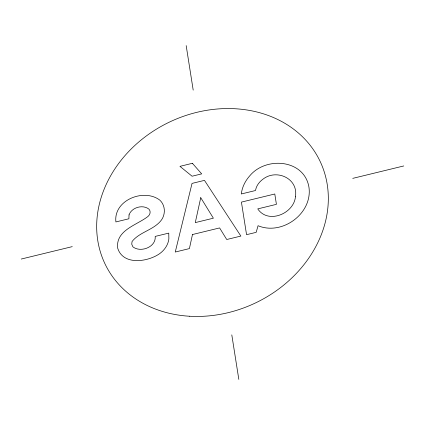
<?xml version="1.0" encoding="UTF-8"?>
<svg xmlns="http://www.w3.org/2000/svg" width="425" height="425" viewBox="0 0 425 425"><rect width="100%" height="100%" fill="white"/><g stroke="black" fill="none" stroke-linecap="round" stroke-linejoin="round"><path stroke-width="0.64" d="M21.25 259.043L72.25 246.633M352.75 178.367L403.75 165.957M186.177 45.608L193.2 90.111M231.8 334.889L238.823 379.392M129.035 214.875L128.897 218.774L115.897 221.935C113.305 200.186 143.878 187.977 159.8 200.122C165.803 205.583 165.723 215.486 160.358 221.361C152.596 230.27 139.299 232.252 132.063 241.517L131.734 244.194L132.903 246.84C140.532 252.944 156.23 247.153 155.199 236.406L168.768 233.123L168.868 238.924A21.829 18.349 -25.6 0 1 159.731 253.603C147.927 261.949 123.08 265.742 117.677 248.12C115.531 230.169 136.861 225.176 148.038 216.41A6.03 5.068 -25.6 0 0 148.973 209.174C142.827 204.181 131.665 207.395 129.035 214.875M192.467 234.536L189.401 248.593L175.259 252.036L192.036 183.398L204.478 180.375L240.863 236.072L226.727 239.509L219.613 227.928L192.467 234.536M200.749 197.683L195.282 222.599L213.382 218.19L200.749 197.683M295.497 196.308C294.307 213.525 268.138 224.575 257.757 208.887L276.42 204.345L274.789 193.991L241.421 202.109L246.558 234.685L256.169 232.342L258.06 225.712C282.094 235.848 312.742 213.472 308.954 187.212C304.295 159.242 265.981 156.257 249.815 175.759A35.424 29.777 -25.6 0 0 241.31 193.97L255.452 190.533L256.286 187.537A18.126 15.236 -25.6 0 1 263.107 179.068C276.447 168.736 298.26 178.288 295.497 196.308M192.392 163.296L179.95 166.356L192.079 176.216L201.694 173.878L192.392 163.296M189.678 316.248A119.143 100.146 -25.6 0 0 322.256 166.303A119.143 100.146 -25.6 0 0 125.566 154.944A119.143 100.146 -25.6 0 0 189.678 316.248"/></g></svg>
